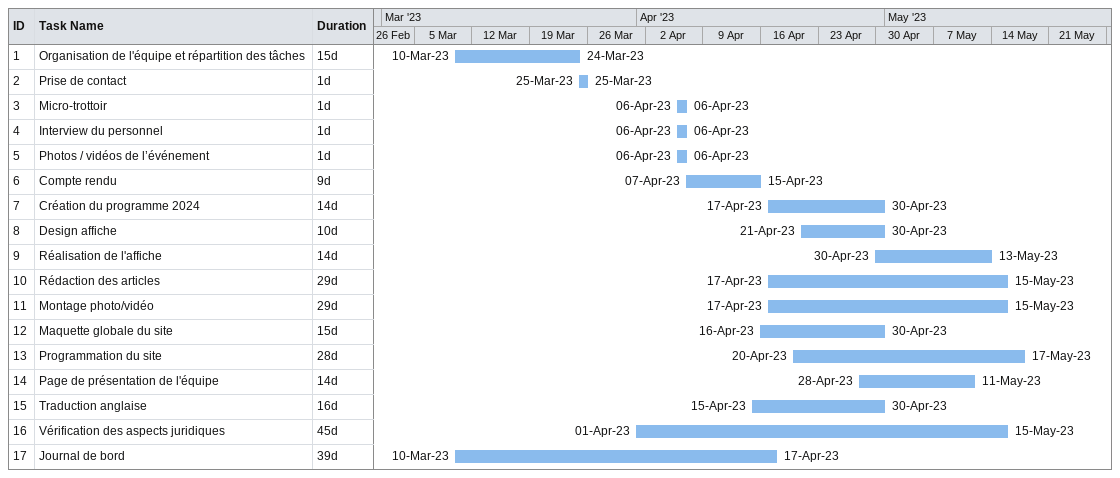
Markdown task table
| ID | Task | Duration | Start | Finish |
|---|---|---|---|---|
| 1 | Organisation de l'équipe et répartition des tâches | 15d | 2023-03-10 | 2023-03-24 |
| 2 | Prise de contact | 1d | 2023-03-25 | 2023-03-25 |
| 3 | Micro-trottoir | 1d | 2023-04-06 | 2023-04-06 |
| 4 | Interview du personnel | 1d | 2023-04-06 | 2023-04-06 |
| 5 | Photos / vidéos de l’événement | 1d | 2023-04-06 | 2023-04-06 |
| 6 | Compte rendu | 9d | 2023-04-07 | 2023-04-15 |
| 7 | Création du programme 2024 | 14d | 2023-04-17 | 2023-04-30 |
| 8 | Design affiche | 10d | 2023-04-21 | 2023-04-30 |
| 9 | Réalisation de l'affiche | 14d | 2023-04-30 | 2023-05-13 |
| 10 | Rédaction des articles | 29d | 2023-04-17 | 2023-05-15 |
| 11 | Montage photo/vidéo | 29d | 2023-04-17 | 2023-05-15 |
| 12 | Maquette globale du site | 15d | 2023-04-16 | 2023-04-30 |
| 13 | Programmation du site | 28d | 2023-04-20 | 2023-05-17 |
| 14 | Page de présentation de l'équipe | 14d | 2023-04-28 | 2023-05-11 |
| 15 | Traduction anglaise | 16d | 2023-04-15 | 2023-04-30 |
| 16 | Vérification des aspects juridiques | 45d | 2023-04-01 | 2023-05-15 |
| 17 | Journal de bord | 39d | 2023-03-10 | 2023-04-17 |
